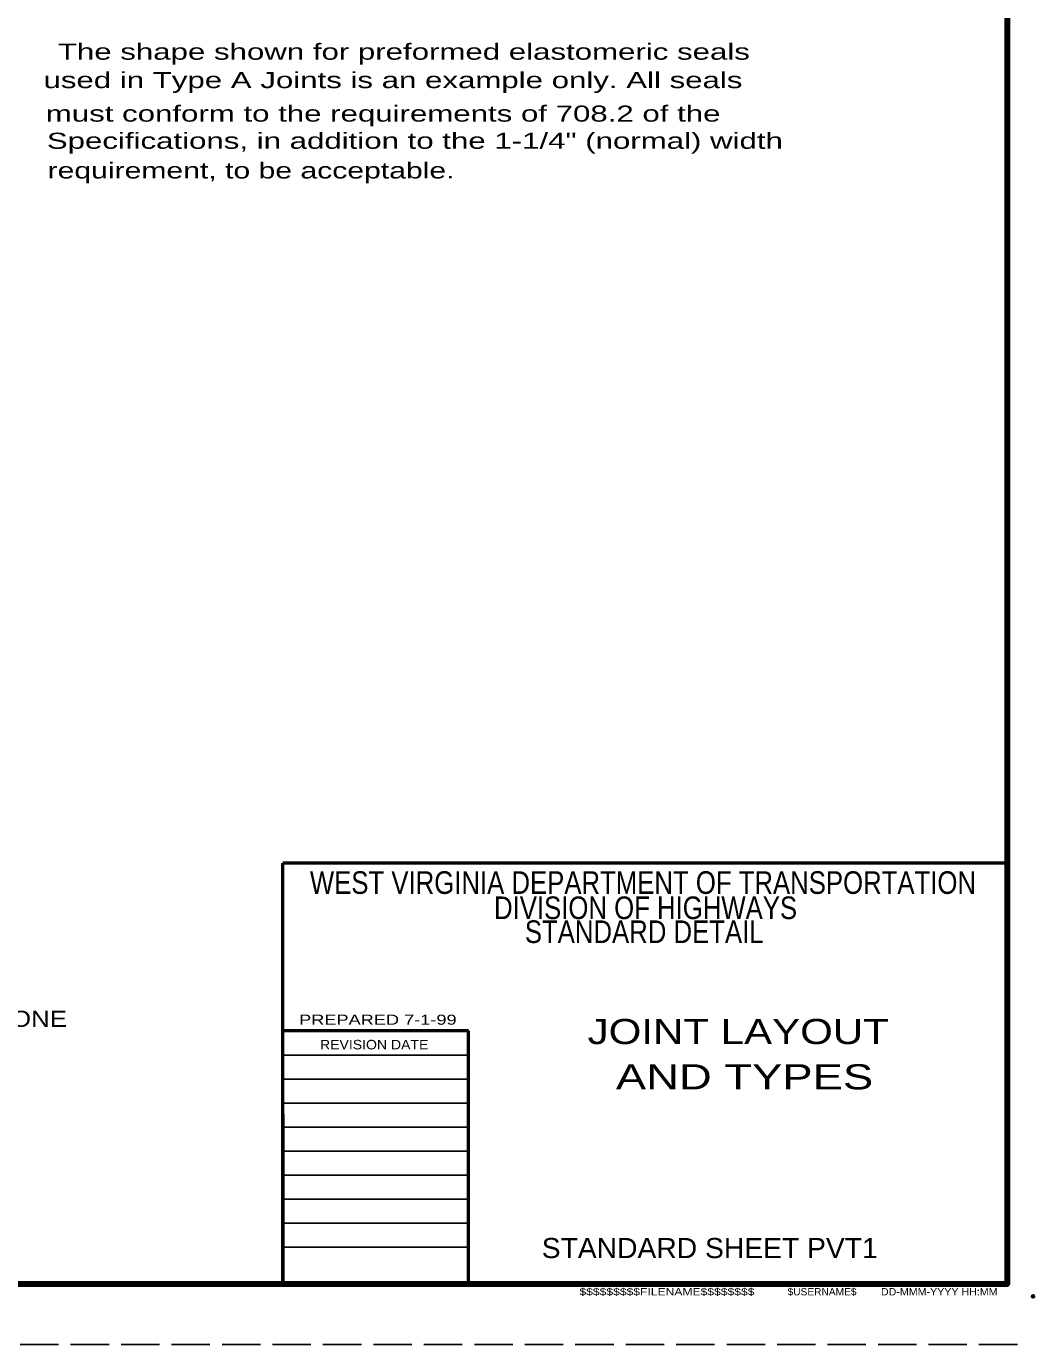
# Model space of a CAD drawing. Extents: x 36.4 to 71.7, y 0.7 to 22.7.
# Drawn here: x 63.4 to 71.75, y 0.74 to 11.67 of the extents above; entities that cross this region are included whole.
import ezdxf
from ezdxf.enums import TextEntityAlignment as Align

# ---------------------------------------------------------------- set-up
doc = ezdxf.new("R2010")
doc.units = 0
doc.header["$LTSCALE"] = 0.053
doc.header["$PDMODE"] = 32
doc.header["$PDSIZE"] = 0.0265
doc.linetypes.add('LONG_DASHED', pattern=[7.5, 6, -1.5])
doc.layers.add('1', color=7, linetype='Continuous', lineweight=25)
doc.layers.add('3', color=7, linetype='Continuous', lineweight=25)

msp = doc.modelspace()

# ---------------------------------------------------------------- linework, layer by layer
at = {"layer": '1', "lineweight": 53}
for p, q in [((71.52108, 4.73425), (65.52108, 4.73425)), ((65.52108, 1.24442), (65.52108, 4.73425)), ((71.52108, 1.24442), (71.52108, 3.74342)), ((67.059, 3.34342), (65.52108, 3.34342)), ((67.059, 1.24442), (67.059, 3.34342)), ((65.52108, 2.65442), (65.52108, 1.24442)), ((71.52108, 1.24442), (65.52108, 1.24442))]:
    msp.add_line(p, q, dxfattribs=at)
at = {"layer": '1'}
for p, q in [((67.059, 3.14342), (65.52108, 3.14342)), ((67.059, 2.94442), (65.52108, 2.94442)), ((67.059, 2.74542), (65.52108, 2.74542)), ((67.059, 2.54642), (65.52108, 2.54642)), ((67.059, 2.34742), (65.52108, 2.34742)), ((67.059, 2.14842), (65.52108, 2.14842)), ((67.059, 1.94942), (65.52108, 1.94942)), ((67.059, 1.75042), (65.52108, 1.75042)), ((67.059, 1.55142), (65.52108, 1.55142))]:
    msp.add_line(p, q, dxfattribs=at)
at = {"layer": '1', "linetype": 'LONG_DASHED'}
msp.add_line((71.60442, 0.74442), (36.40442, 0.74442), dxfattribs=at)
at = {"layer": '1', "lineweight": 158}
msp.add_lwpolyline([(71.52108, 22.24442), (71.52108, 1.24442), (39.02108, 1.24442)], dxfattribs=at)
at = {"layer": '1'}
for p in [(71.52108, 1.24442), (71.73408, 1.14442)]:
    msp.add_point(p, dxfattribs=at)

# ---------------------------------------------------------------- texts
for s, height, width, p in [('WEST VIRGINIA DEPARTMENT OF TRANSPORTATION', 0.1875, 0.85, (68.50283, 4.47933)), ('DIVISION OF HIGHWAYS', 0.1875, 0.85, (68.52471, 4.27042)), ('STANDARD DETAIL', 0.1875, 0.85, (68.51342, 4.07225)), (' PREPARED 7-1-99 ', 0.08333, 1.35, (66.30725, 3.39525)), ('      JOINT LAYOUT      ', 0.2083, 1.25, (69.29237, 3.23492)), ('        AND TYPES       ', 0.2083, 1.35, (69.29221, 2.85958)), ('STANDARD SHEET PVT1      ', 0.1667, 1.05, (69.25117, 1.4615))]:
    msp.add_text(s, height=height, dxfattribs=dict(at, width=width)).set_placement(p, align=Align.CENTER)
for s, height, width, p in [('SILICONE', 0.1333, 1.2, (62.73333, 3.37775)), ('REVISION DATE', 0.079, 1.1, (65.82817, 3.19075)), ('$$$$$$$$$FILENAME$$$$$$$$', 0.06, 1.25, (67.97683, 1.15267)), ('$USERNAME$', 0.06, 1.05, (69.70092, 1.15267)), ('DD-MMM-YYYY HH:MM', 0.06, 1.1, (70.4745, 1.15267))]:
    msp.add_text(s, height=height, dxfattribs=dict(at, width=width)).set_placement(p)
at = {"layer": '3'}
for s, width, p in [('        The shape shown for preformed elastomeric seals', 1.45, (63.08192, 11.3915)), ('used in Type A Joints is an example only. All seals ', 1.45, (63.53742, 11.156)), ('must conform to the requirements of 708.2 of the', 1.45, (63.55642, 10.87842)), ('Specifications, in addition to the 1-1/4" (normal) width', 1.45, (63.56517, 10.65333)), ('requirement, to be acceptable.', 1.4, (63.57125, 10.40742))]:
    msp.add_text(s, height=0.1333, dxfattribs=dict(at, width=width)).set_placement(p)

doc.saveas('drawing.dxf')
